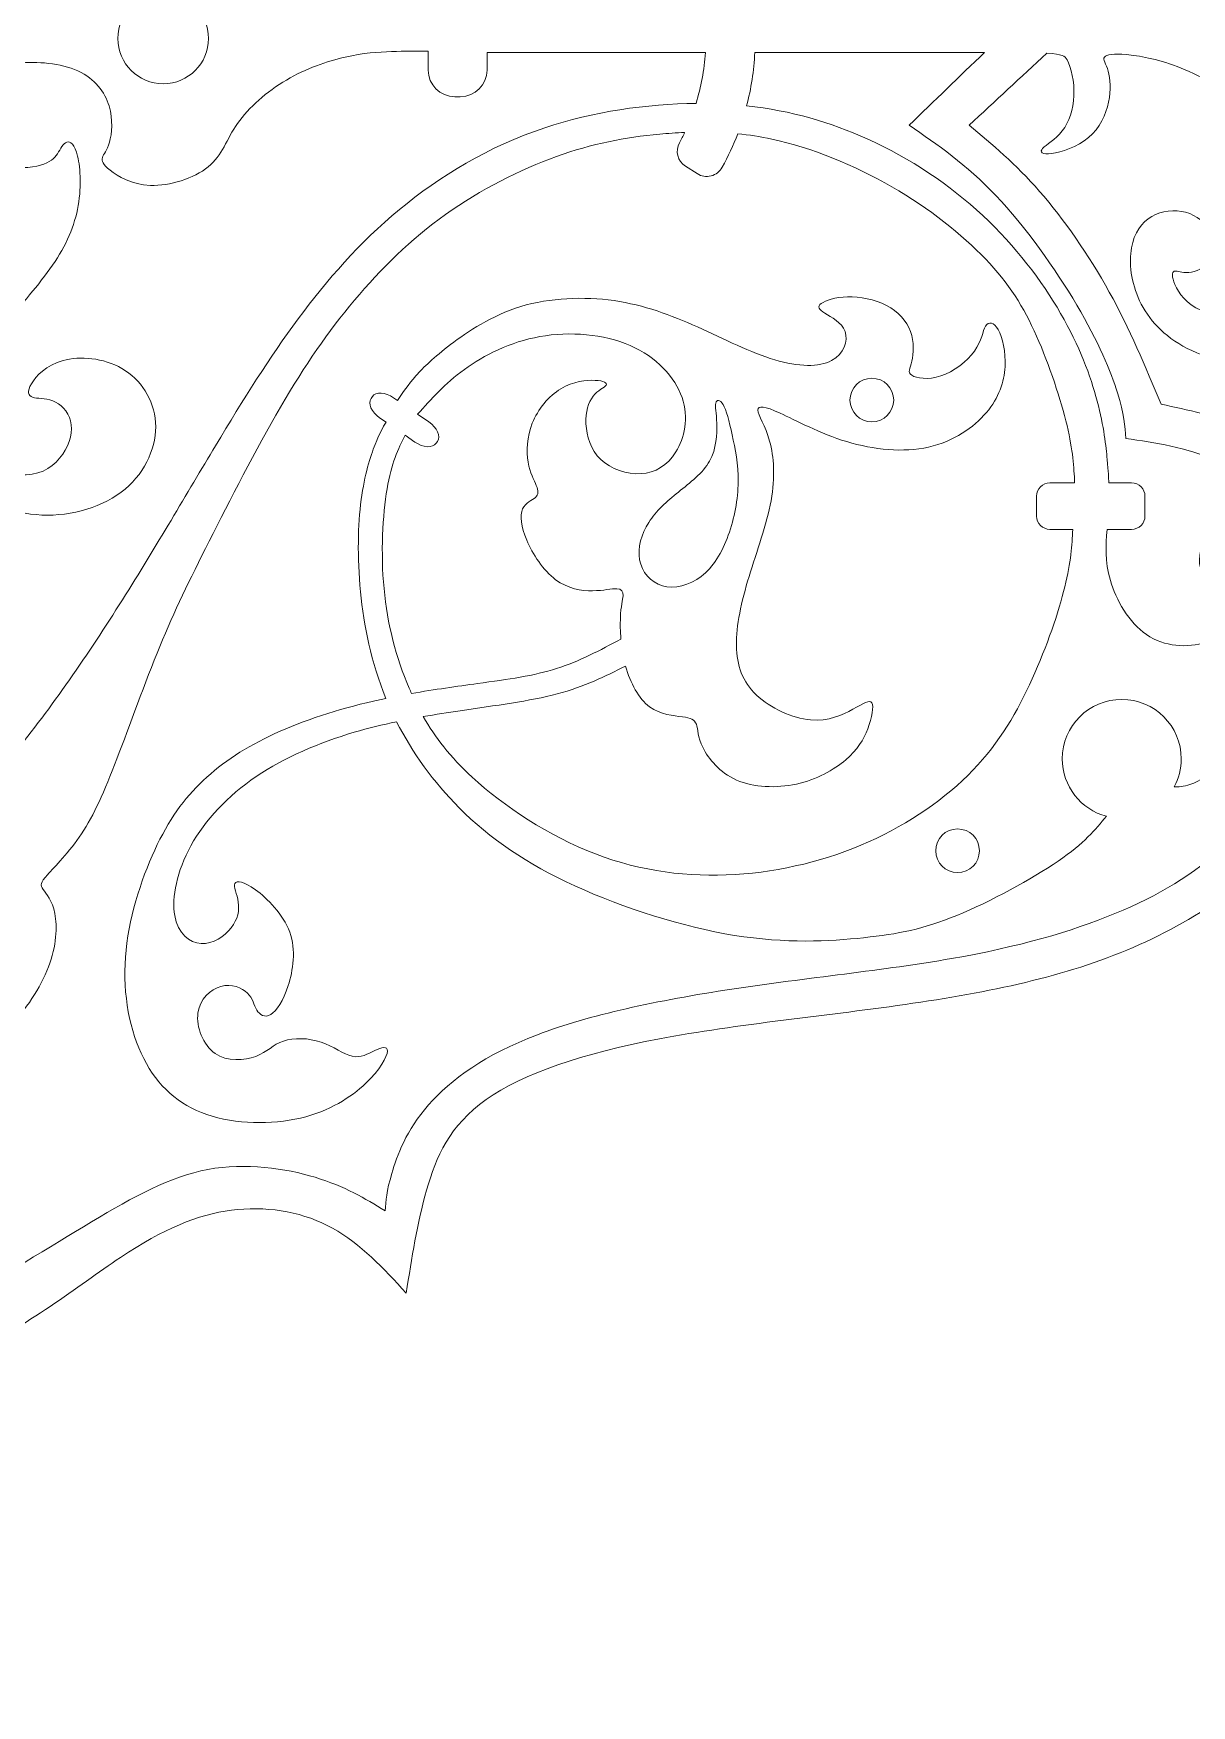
# Model space of a CAD drawing. Header units: millimetres. Extents: x -99 to 100, y 1 to 98.
# Drawn here: x 52.77 to 83.17, y 10.91 to 54.82 of the extents above; entities that cross this region are included whole.
import ezdxf

# ---------------------------------------------------------------- set-up
doc = ezdxf.new("R2010")
doc.units = ezdxf.units.MM
doc.header["$MEASUREMENT"] = 0
doc.layers.add('Layer 1', color=7, linetype='Continuous')

msp = doc.modelspace()

# ---------------------------------------------------------------- linework, layer by layer
at = {"layer": 'Layer 1', "lineweight": 20}
for centre in [(74.779, 45.19), (77.029, 33.354)]:
    msp.add_ellipse(centre, major_axis=(0, 0.574), ratio=1, dxfattribs=at)
for points, knots in [([(54.983, 54.689), (54.983, 55.346), (55.516, 55.879), (56.173, 55.879), (56.173, 55.879), (56.83, 55.879), (57.363, 55.346), (57.363, 54.689)], [0, 0, 0, 0, 0.333333, 0.333333, 0.333333, 0.333333, 1, 1, 1, 1]), ([(54.983, 54.689), (54.983, 54.032), (55.516, 53.499), (56.173, 53.499), (56.173, 53.499), (56.83, 53.499), (57.363, 54.032), (57.363, 54.689)], [0, 0, 0, 0, 0.333333, 0.333333, 0.333333, 0.333333, 1, 1, 1, 1]), ([(77.735, 54.32), (77.076, 53.683), (76.416, 53.046), (75.756, 52.409), (75.756, 52.409), (76.509, 51.894), (77.261, 51.378), (78.034, 50.564), (78.034, 50.564), (78.807, 49.75), (79.601, 48.637), (80.162, 47.683), (80.162, 47.683), (80.724, 46.73), (81.054, 45.936), (81.229, 45.38), (81.229, 45.38), (81.404, 44.823), (81.425, 44.504), (81.445, 44.184), (81.445, 44.184), (82.229, 44.071), (83.012, 43.958), (83.862, 43.592), (83.862, 43.592), (84.712, 43.226), (85.63, 42.608), (86.202, 41.881), (86.202, 41.881), (86.774, 41.154), (87.001, 40.32), (87.021, 39.377), (87.021, 39.377), (87.042, 38.434), (86.856, 37.382), (86.336, 36.346), (86.336, 36.346), (85.815, 35.311), (84.96, 34.29), (84.084, 33.507), (84.084, 33.507), (83.208, 32.724), (82.311, 32.178), (81.162, 31.704), (81.162, 31.704), (80.013, 31.229), (78.611, 30.827), (76.869, 30.523), (76.869, 30.523), (75.128, 30.219), (73.046, 30.013), (71.103, 29.72), (71.103, 29.72), (69.16, 29.426), (67.357, 29.044), (65.996, 28.524), (65.996, 28.524), (64.636, 28.004), (63.719, 27.344), (63.136, 26.679), (63.136, 26.679), (62.554, 26.015), (62.307, 25.344), (62.173, 24.881), (62.173, 24.881), (62.039, 24.417), (62.018, 24.159), (61.997, 23.902), (61.997, 23.902), (61.472, 24.221), (60.946, 24.541), (60.163, 24.778), (60.163, 24.778), (59.38, 25.015), (58.339, 25.169), (57.344, 24.984), (57.344, 24.984), (56.35, 24.798), (55.401, 24.273), (54.293, 23.608), (54.293, 23.608), (53.186, 22.943), (51.918, 22.139), (50.748, 21.578), (50.748, 21.578), (49.578, 21.016), (48.507, 20.696), (47.476, 20.583), (47.476, 20.583), (46.445, 20.47), (45.456, 20.562), (44.58, 20.774), (44.58, 20.774), (43.704, 20.985), (42.941, 21.315), (42.178, 21.645), (42.178, 21.645), (42.261, 20.614), (42.343, 19.583), (42.276, 18.527), (42.276, 18.527), (42.209, 17.471), (41.993, 16.388), (41.478, 15.487), (41.478, 15.487), (40.962, 14.585), (40.148, 13.863), (39.076, 13.317), (39.076, 13.317), (38.004, 12.771), (36.675, 12.4), (34.825, 12.276), (34.825, 12.276), (32.975, 12.152), (30.604, 12.276), (28.121, 12.56), (28.121, 12.56), (25.637, 12.843), (23.04, 13.286), (20.613, 13.734), (20.613, 13.734), (18.185, 14.183), (15.928, 14.636), (13.805, 14.909), (13.805, 14.909), (11.682, 15.182), (9.693, 15.275), (7.853, 15.167), (7.853, 15.167), (6.014, 15.059), (4.323, 14.75), (3.074, 14.379), (3.074, 14.379), (1.826, 14.008), (1.018, 13.575), (0.21, 13.142)], [0, 0, 0, 0, 0.028571, 0.028571, 0.028571, 0.028571, 0.057143, 0.057143, 0.057143, 0.057143, 0.085714, 0.085714, 0.085714, 0.085714, 0.114286, 0.114286, 0.114286, 0.114286, 0.142857, 0.142857, 0.142857, 0.142857, 0.171429, 0.171429, 0.171429, 0.171429, 0.2, 0.2, 0.2, 0.2, 0.228571, 0.228571, 0.228571, 0.228571, 0.257143, 0.257143, 0.257143, 0.257143, 0.285714, 0.285714, 0.285714, 0.285714, 0.314286, 0.314286, 0.314286, 0.314286, 0.342857, 0.342857, 0.342857, 0.342857, 0.371429, 0.371429, 0.371429, 0.371429, 0.4, 0.4, 0.4, 0.4, 0.428571, 0.428571, 0.428571, 0.428571, 0.457143, 0.457143, 0.457143, 0.457143, 0.485714, 0.485714, 0.485714, 0.485714, 0.514286, 0.514286, 0.514286, 0.514286, 0.542857, 0.542857, 0.542857, 0.542857, 0.571429, 0.571429, 0.571429, 0.571429, 0.6, 0.6, 0.6, 0.6, 0.628571, 0.628571, 0.628571, 0.628571, 0.657143, 0.657143, 0.657143, 0.657143, 0.685714, 0.685714, 0.685714, 0.685714, 0.714286, 0.714286, 0.714286, 0.714286, 0.742857, 0.742857, 0.742857, 0.742857, 0.771429, 0.771429, 0.771429, 0.771429, 0.8, 0.8, 0.8, 0.8, 0.828571, 0.828571, 0.828571, 0.828571, 0.857143, 0.857143, 0.857143, 0.857143, 0.885714, 0.885714, 0.885714, 0.885714, 0.914286, 0.914286, 0.914286, 0.914286, 0.942857, 0.942857, 0.942857, 0.942857, 1, 1, 1, 1]), ([(0.21, 11.534), (0.698, 12.029), (1.187, 12.523), (2.327, 12.977), (2.327, 12.977), (3.468, 13.43), (5.261, 13.843), (7.477, 13.997), (7.477, 13.997), (9.693, 14.152), (12.331, 14.049), (15.361, 13.58), (15.361, 13.58), (18.391, 13.111), (21.813, 12.276), (25.317, 11.725), (25.317, 11.725), (28.821, 11.173), (32.408, 10.905), (35.227, 11.122), (35.227, 11.122), (38.046, 11.338), (40.097, 12.039), (41.395, 13.224), (41.395, 13.224), (42.694, 14.409), (43.24, 16.079), (43.446, 17.27), (43.446, 17.27), (43.652, 18.46), (43.518, 19.171), (43.384, 19.882), (43.384, 19.882), (44.497, 19.614), (45.61, 19.346), (46.966, 19.351), (46.966, 19.351), (48.321, 19.357), (49.919, 19.635), (51.377, 20.32), (51.377, 20.32), (52.835, 21.006), (54.154, 22.098), (55.257, 22.809), (55.257, 22.809), (56.36, 23.52), (57.246, 23.85), (58.127, 23.932), (58.127, 23.932), (59.009, 24.015), (59.885, 23.85), (60.621, 23.443), (60.621, 23.443), (61.358, 23.036), (61.956, 22.387), (62.554, 21.737), (62.554, 21.737), (62.698, 22.655), (62.843, 23.572), (63.09, 24.443), (63.09, 24.443), (63.337, 25.314), (63.688, 26.138), (64.651, 26.818), (64.651, 26.818), (65.615, 27.499), (67.192, 28.034), (69.202, 28.416), (69.202, 28.416), (71.211, 28.797), (73.654, 29.024), (75.859, 29.349), (75.859, 29.349), (78.065, 29.673), (80.034, 30.096), (81.806, 30.889), (81.806, 30.889), (83.579, 31.683), (85.156, 32.847), (86.233, 34.239), (86.233, 34.239), (87.31, 35.63), (87.887, 37.248), (88.011, 38.727), (88.011, 38.727), (88.134, 40.206), (87.804, 41.546), (87.14, 42.51), (87.14, 42.51), (86.475, 43.473), (85.475, 44.061), (84.625, 44.427), (84.625, 44.427), (83.775, 44.792), (83.074, 44.937), (82.373, 45.081), (82.373, 45.081), (81.961, 46.07), (81.548, 47.06), (81.013, 48.029), (81.013, 48.029), (80.477, 48.997), (79.817, 49.946), (79.183, 50.672), (79.183, 50.672), (78.549, 51.399), (77.941, 51.904), (77.333, 52.409), (77.333, 52.409), (78.012, 53.039), (78.692, 53.669), (79.371, 54.299)], [0, 0, 0, 0, 0.034483, 0.034483, 0.034483, 0.034483, 0.068966, 0.068966, 0.068966, 0.068966, 0.103448, 0.103448, 0.103448, 0.103448, 0.137931, 0.137931, 0.137931, 0.137931, 0.172414, 0.172414, 0.172414, 0.172414, 0.206897, 0.206897, 0.206897, 0.206897, 0.241379, 0.241379, 0.241379, 0.241379, 0.275862, 0.275862, 0.275862, 0.275862, 0.310345, 0.310345, 0.310345, 0.310345, 0.344828, 0.344828, 0.344828, 0.344828, 0.37931, 0.37931, 0.37931, 0.37931, 0.413793, 0.413793, 0.413793, 0.413793, 0.448276, 0.448276, 0.448276, 0.448276, 0.482759, 0.482759, 0.482759, 0.482759, 0.517241, 0.517241, 0.517241, 0.517241, 0.551724, 0.551724, 0.551724, 0.551724, 0.586207, 0.586207, 0.586207, 0.586207, 0.62069, 0.62069, 0.62069, 0.62069, 0.655172, 0.655172, 0.655172, 0.655172, 0.689655, 0.689655, 0.689655, 0.689655, 0.724138, 0.724138, 0.724138, 0.724138, 0.758621, 0.758621, 0.758621, 0.758621, 0.793103, 0.793103, 0.793103, 0.793103, 0.827586, 0.827586, 0.827586, 0.827586, 0.862069, 0.862069, 0.862069, 0.862069, 0.896552, 0.896552, 0.896552, 0.896552, 0.931034, 0.931034, 0.931034, 0.931034, 1, 1, 1, 1]), ([(63.129, 54.351), (62.822, 54.354), (62.516, 54.356), (62.167, 54.345), (62.167, 54.345), (61.818, 54.333), (61.426, 54.307), (60.952, 54.199), (60.952, 54.199), (60.478, 54.091), (59.921, 53.9), (59.406, 53.596), (59.406, 53.596), (58.891, 53.292), (58.417, 52.875), (58.126, 52.458), (58.126, 52.458), (57.835, 52.04), (57.726, 51.623), (57.353, 51.316), (57.353, 51.316), (56.979, 51.01), (56.34, 50.814), (55.84, 50.829), (55.84, 50.829), (55.34, 50.845), (54.98, 51.071), (54.781, 51.228), (54.781, 51.228), (54.583, 51.386), (54.547, 51.473), (54.575, 51.561), (54.575, 51.561), (54.603, 51.648), (54.696, 51.736), (54.761, 51.963), (54.761, 51.963), (54.825, 52.189), (54.861, 52.555), (54.75, 52.916), (54.75, 52.916), (54.639, 53.277), (54.382, 53.632), (53.934, 53.836), (53.934, 53.836), (53.485, 54.04), (52.846, 54.091), (52.372, 54.04), (52.372, 54.04), (51.898, 53.988), (51.589, 53.833), (51.396, 53.516), (51.396, 53.516), (51.202, 53.2), (51.125, 52.72), (51.228, 52.308), (51.228, 52.308), (51.331, 51.896), (51.615, 51.55), (51.957, 51.398), (51.957, 51.398), (52.3, 51.246), (52.702, 51.288), (52.954, 51.36), (52.954, 51.36), (53.207, 51.432), (53.31, 51.535), (53.395, 51.661), (53.395, 51.661), (53.48, 51.788), (53.547, 51.937), (53.64, 51.968), (53.64, 51.968), (53.733, 51.999), (53.851, 51.911), (53.926, 51.594), (53.926, 51.594), (54, 51.277), (54.031, 50.731), (53.923, 50.2), (53.923, 50.2), (53.815, 49.67), (53.568, 49.154), (53.199, 48.636), (53.199, 48.636), (52.831, 48.119), (52.341, 47.598), (51.926, 47.029), (51.926, 47.029), (51.512, 46.459), (51.171, 45.841), (51.04, 45.271), (51.04, 45.271), (50.909, 44.702), (50.986, 44.181), (51.295, 43.81), (51.295, 43.81), (51.604, 43.439), (52.145, 43.218), (52.578, 43.228), (52.578, 43.228), (53.011, 43.238), (53.336, 43.481), (53.534, 43.767), (53.534, 43.767), (53.732, 44.053), (53.805, 44.382), (53.74, 44.643), (53.74, 44.643), (53.676, 44.903), (53.475, 45.094), (53.271, 45.173), (53.271, 45.173), (53.068, 45.253), (52.862, 45.222), (52.743, 45.264), (52.743, 45.264), (52.625, 45.305), (52.594, 45.418), (52.712, 45.619), (52.712, 45.619), (52.831, 45.82), (53.099, 46.109), (53.542, 46.23), (53.542, 46.23), (53.985, 46.351), (54.603, 46.305), (55.09, 46.019), (55.09, 46.019), (55.577, 45.733), (55.933, 45.207), (55.972, 44.604), (55.972, 44.604), (56.01, 44.001), (55.732, 43.321), (55.173, 42.855), (55.173, 42.855), (54.614, 42.388), (53.774, 42.136), (52.983, 42.172), (52.983, 42.172), (52.192, 42.208), (51.45, 42.532), (50.942, 43.025), (50.942, 43.025), (50.434, 43.517), (50.161, 44.176), (50.118, 45.003), (50.118, 45.003), (50.074, 45.83), (50.259, 46.825), (50.383, 47.802), (50.383, 47.802), (50.507, 48.778), (50.568, 49.737), (50.512, 50.54), (50.512, 50.54), (50.455, 51.344), (50.28, 51.994), (50.058, 52.494), (50.058, 52.494), (49.837, 52.993), (49.569, 53.344), (49.27, 53.599), (49.27, 53.599), (48.971, 53.854), (48.641, 54.014), (48.311, 54.125), (48.311, 54.125), (47.982, 54.235), (47.652, 54.297), (47.379, 54.34), (47.379, 54.34), (47.105, 54.383), (46.889, 54.407), (46.617, 54.417), (46.617, 54.417), (46.345, 54.427), (46.018, 54.424), (45.691, 54.42)], [0, 0, 0, 0, 0.021739, 0.021739, 0.021739, 0.021739, 0.043478, 0.043478, 0.043478, 0.043478, 0.065217, 0.065217, 0.065217, 0.065217, 0.086957, 0.086957, 0.086957, 0.086957, 0.108696, 0.108696, 0.108696, 0.108696, 0.130435, 0.130435, 0.130435, 0.130435, 0.152174, 0.152174, 0.152174, 0.152174, 0.173913, 0.173913, 0.173913, 0.173913, 0.195652, 0.195652, 0.195652, 0.195652, 0.217391, 0.217391, 0.217391, 0.217391, 0.23913, 0.23913, 0.23913, 0.23913, 0.26087, 0.26087, 0.26087, 0.26087, 0.282609, 0.282609, 0.282609, 0.282609, 0.304348, 0.304348, 0.304348, 0.304348, 0.326087, 0.326087, 0.326087, 0.326087, 0.347826, 0.347826, 0.347826, 0.347826, 0.369565, 0.369565, 0.369565, 0.369565, 0.391304, 0.391304, 0.391304, 0.391304, 0.413043, 0.413043, 0.413043, 0.413043, 0.434783, 0.434783, 0.434783, 0.434783, 0.456522, 0.456522, 0.456522, 0.456522, 0.478261, 0.478261, 0.478261, 0.478261, 0.5, 0.5, 0.5, 0.5, 0.521739, 0.521739, 0.521739, 0.521739, 0.543478, 0.543478, 0.543478, 0.543478, 0.565217, 0.565217, 0.565217, 0.565217, 0.586957, 0.586957, 0.586957, 0.586957, 0.608696, 0.608696, 0.608696, 0.608696, 0.630435, 0.630435, 0.630435, 0.630435, 0.652174, 0.652174, 0.652174, 0.652174, 0.673913, 0.673913, 0.673913, 0.673913, 0.695652, 0.695652, 0.695652, 0.695652, 0.717391, 0.717391, 0.717391, 0.717391, 0.73913, 0.73913, 0.73913, 0.73913, 0.76087, 0.76087, 0.76087, 0.76087, 0.782609, 0.782609, 0.782609, 0.782609, 0.804348, 0.804348, 0.804348, 0.804348, 0.826087, 0.826087, 0.826087, 0.826087, 0.847826, 0.847826, 0.847826, 0.847826, 0.869565, 0.869565, 0.869565, 0.869565, 0.891304, 0.891304, 0.891304, 0.891304, 0.913043, 0.913043, 0.913043, 0.913043, 0.934783, 0.934783, 0.934783, 0.934783, 0.956522, 0.956522, 0.956522, 0.956522, 1, 1, 1, 1]), ([(64.675, 54.32), (64.675, 54.32), (64.675, 53.859), (64.675, 53.859), (64.675, 53.859), (64.675, 53.472), (64.36, 53.157), (63.974, 53.157), (63.974, 53.157), (63.974, 53.157), (63.83, 53.157), (63.83, 53.157), (63.83, 53.157), (63.444, 53.157), (63.129, 53.472), (63.129, 53.859), (63.129, 53.859), (63.129, 53.859), (63.129, 54.351), (63.129, 54.351)], [0, 0, 0, 0, 0.166667, 0.166667, 0.166667, 0.166667, 0.333333, 0.333333, 0.333333, 0.333333, 0.5, 0.5, 0.5, 0.5, 0.666667, 0.666667, 0.666667, 0.666667, 1, 1, 1, 1]), ([(71.707, 54.32), (73.929, 54.32), (75.844, 54.32), (77.135, 54.32), (77.135, 54.32), (77.352, 54.32), (77.552, 54.32), (77.735, 54.32)], [0, 0, 0, 0, 0.333333, 0.333333, 0.333333, 0.333333, 1, 1, 1, 1]), ([(79.371, 54.299), (79.789, 54.277), (79.85, 54.229), (79.906, 54.127), (79.906, 54.127), (80.011, 53.933), (80.099, 53.547), (80.086, 53.186), (80.086, 53.186), (80.073, 52.825), (79.96, 52.49), (79.779, 52.259), (79.779, 52.259), (79.599, 52.027), (79.352, 51.898), (79.264, 51.8), (79.264, 51.8), (79.176, 51.702), (79.249, 51.635), (79.499, 51.668), (79.499, 51.668), (79.749, 51.702), (80.176, 51.836), (80.47, 52.083), (80.47, 52.083), (80.764, 52.331), (80.924, 52.691), (80.993, 53.016), (80.993, 53.016), (81.063, 53.341), (81.042, 53.629), (80.985, 53.828), (80.985, 53.828), (80.929, 54.026), (80.836, 54.134), (80.887, 54.201), (80.887, 54.201), (80.939, 54.268), (81.135, 54.294), (81.462, 54.266), (81.462, 54.266), (81.789, 54.237), (82.248, 54.155), (82.797, 53.949), (82.797, 53.949), (83.345, 53.743), (83.985, 53.413), (84.554, 52.861), (84.554, 52.861), (85.123, 52.31), (85.623, 51.537), (85.837, 50.782), (85.837, 50.782), (86.051, 50.027), (85.979, 49.29), (85.783, 48.734), (85.783, 48.734), (85.587, 48.177), (85.268, 47.801), (84.822, 47.608), (84.822, 47.608), (84.376, 47.414), (83.804, 47.404), (83.418, 47.554), (83.418, 47.554), (83.031, 47.703), (82.83, 48.012), (82.737, 48.224), (82.737, 48.224), (82.645, 48.435), (82.66, 48.548), (82.714, 48.574), (82.714, 48.574), (82.768, 48.6), (82.861, 48.538), (83.031, 48.538), (83.031, 48.538), (83.201, 48.538), (83.449, 48.6), (83.59, 48.796), (83.59, 48.796), (83.732, 48.991), (83.768, 49.321), (83.662, 49.584), (83.662, 49.584), (83.557, 49.847), (83.309, 50.043), (83.018, 50.122), (83.018, 50.122), (82.727, 50.202), (82.392, 50.166), (82.127, 50.012), (82.127, 50.012), (81.861, 49.857), (81.665, 49.584), (81.596, 49.19), (81.596, 49.19), (81.526, 48.796), (81.583, 48.28), (81.81, 47.798), (81.81, 47.798), (82.036, 47.317), (82.433, 46.868), (83.062, 46.549), (83.062, 46.549), (83.691, 46.229), (84.551, 46.038), (85.438, 45.997), (85.438, 45.997), (86.324, 45.956), (87.236, 46.064), (87.945, 46.301), (87.945, 46.301), (88.653, 46.538), (89.158, 46.904), (89.429, 47.149), (89.429, 47.149), (89.699, 47.394), (89.735, 47.518), (89.771, 47.641)], [0, 0, 0, 0, 0.032258, 0.032258, 0.032258, 0.032258, 0.064516, 0.064516, 0.064516, 0.064516, 0.096774, 0.096774, 0.096774, 0.096774, 0.129032, 0.129032, 0.129032, 0.129032, 0.16129, 0.16129, 0.16129, 0.16129, 0.193548, 0.193548, 0.193548, 0.193548, 0.225806, 0.225806, 0.225806, 0.225806, 0.258065, 0.258065, 0.258065, 0.258065, 0.290323, 0.290323, 0.290323, 0.290323, 0.322581, 0.322581, 0.322581, 0.322581, 0.354839, 0.354839, 0.354839, 0.354839, 0.387097, 0.387097, 0.387097, 0.387097, 0.419355, 0.419355, 0.419355, 0.419355, 0.451613, 0.451613, 0.451613, 0.451613, 0.483871, 0.483871, 0.483871, 0.483871, 0.516129, 0.516129, 0.516129, 0.516129, 0.548387, 0.548387, 0.548387, 0.548387, 0.580645, 0.580645, 0.580645, 0.580645, 0.612903, 0.612903, 0.612903, 0.612903, 0.645161, 0.645161, 0.645161, 0.645161, 0.677419, 0.677419, 0.677419, 0.677419, 0.709677, 0.709677, 0.709677, 0.709677, 0.741935, 0.741935, 0.741935, 0.741935, 0.774194, 0.774194, 0.774194, 0.774194, 0.806452, 0.806452, 0.806452, 0.806452, 0.83871, 0.83871, 0.83871, 0.83871, 0.870968, 0.870968, 0.870968, 0.870968, 0.903226, 0.903226, 0.903226, 0.903226, 0.935484, 0.935484, 0.935484, 0.935484, 1, 1, 1, 1]), ([(26.712, 32.876), (27.468, 32.124), (28.224, 31.373), (29.168, 30.708), (29.168, 30.708), (30.113, 30.044), (31.247, 29.466), (32.44, 29.067), (32.44, 29.067), (33.633, 28.668), (34.885, 28.446), (36.416, 28.433), (36.416, 28.433), (37.946, 28.42), (39.755, 28.616), (41.308, 28.931), (41.308, 28.931), (42.862, 29.245), (44.161, 29.678), (45.441, 30.332), (45.441, 30.332), (46.722, 30.987), (47.984, 31.863), (49.118, 32.79), (49.118, 32.79), (50.252, 33.718), (51.257, 34.697), (52.246, 35.9), (52.246, 35.9), (53.235, 37.103), (54.209, 38.531), (55.101, 39.943), (55.101, 39.943), (55.992, 41.355), (56.801, 42.751), (57.543, 43.988), (57.543, 43.988), (58.285, 45.225), (58.961, 46.302), (59.718, 47.325), (59.718, 47.325), (60.476, 48.348), (61.316, 49.316), (62.375, 50.192), (62.375, 50.192), (63.434, 51.068), (64.712, 51.852), (66.193, 52.344), (66.193, 52.344), (67.457, 52.763), (68.868, 52.972), (70.162, 52.982)], [0, 0, 0, 0, 0.071429, 0.071429, 0.071429, 0.071429, 0.142857, 0.142857, 0.142857, 0.142857, 0.214286, 0.214286, 0.214286, 0.214286, 0.285714, 0.285714, 0.285714, 0.285714, 0.357143, 0.357143, 0.357143, 0.357143, 0.428571, 0.428571, 0.428571, 0.428571, 0.5, 0.5, 0.5, 0.5, 0.571429, 0.571429, 0.571429, 0.571429, 0.642857, 0.642857, 0.642857, 0.642857, 0.714286, 0.714286, 0.714286, 0.714286, 0.785714, 0.785714, 0.785714, 0.785714, 0.857143, 0.857143, 0.857143, 0.857143, 1, 1, 1, 1]), ([(71.492, 52.919), (72.667, 52.793), (73.697, 52.487), (74.655, 52.053), (74.655, 52.053), (75.791, 51.537), (76.827, 50.842), (77.69, 50.038), (77.69, 50.038), (78.553, 49.234), (79.243, 48.322), (79.736, 47.469), (79.736, 47.469), (80.228, 46.616), (80.522, 45.823), (80.697, 45.16), (80.697, 45.16), (80.872, 44.498), (80.929, 43.967), (80.959, 43.632), (80.959, 43.632), (80.99, 43.296), (80.996, 43.156), (81.001, 43.016)], [0, 0, 0, 0, 0.142857, 0.142857, 0.142857, 0.142857, 0.285714, 0.285714, 0.285714, 0.285714, 0.428571, 0.428571, 0.428571, 0.428571, 0.571429, 0.571429, 0.571429, 0.571429, 0.714286, 0.714286, 0.714286, 0.714286, 1, 1, 1, 1]), ([(69.864, 52.219), (69.642, 52.21), (69.423, 52.194), (69.208, 52.174), (69.208, 52.174), (68.293, 52.089), (67.443, 51.929), (66.495, 51.586), (66.495, 51.586), (65.546, 51.244), (64.5, 50.718), (63.586, 50.066), (63.586, 50.066), (62.671, 49.414), (61.888, 48.636), (61.195, 47.812), (61.195, 47.812), (60.501, 46.987), (59.898, 46.116), (59.252, 45.006), (59.252, 45.006), (58.605, 43.895), (57.915, 42.545), (57.381, 41.489), (57.381, 41.489), (56.848, 40.432), (56.472, 39.67), (56.083, 38.722), (56.083, 38.722), (55.694, 37.773), (55.292, 36.64), (54.957, 35.769), (54.957, 35.769), (54.622, 34.898), (54.354, 34.29), (54.029, 33.8), (54.029, 33.8), (53.704, 33.311), (53.323, 32.94), (53.132, 32.726), (53.132, 32.726), (52.942, 32.512), (52.942, 32.455), (53.022, 32.339), (53.022, 32.339), (53.101, 32.223), (53.261, 32.048), (53.328, 31.705), (53.328, 31.705), (53.395, 31.363), (53.369, 30.853), (53.161, 30.304), (53.161, 30.304), (52.952, 29.755), (52.56, 29.168), (52.117, 28.712), (52.117, 28.712), (51.674, 28.255), (51.179, 27.931), (50.752, 27.712), (50.752, 27.712), (50.324, 27.493), (49.963, 27.379), (49.757, 27.338), (49.757, 27.338), (49.551, 27.297), (49.499, 27.328), (49.476, 27.446), (49.476, 27.446), (49.453, 27.565), (49.458, 27.771), (49.371, 27.987), (49.371, 27.987), (49.283, 28.204), (49.103, 28.431), (48.809, 28.539), (48.809, 28.539), (48.515, 28.647), (48.108, 28.637), (47.786, 28.518), (47.786, 28.518), (47.464, 28.4), (47.227, 28.173), (47.046, 27.797), (47.046, 27.797), (46.866, 27.421), (46.742, 26.895), (46.858, 26.462), (46.858, 26.462), (46.974, 26.029), (47.33, 25.689), (47.68, 25.576), (47.68, 25.576), (48.031, 25.462), (48.376, 25.576), (48.652, 25.738), (48.652, 25.738), (48.927, 25.9), (49.134, 26.112), (49.283, 26.181), (49.283, 26.181), (49.432, 26.251), (49.525, 26.179), (49.53, 25.939), (49.53, 25.939), (49.536, 25.699), (49.453, 25.292), (49.18, 24.849), (49.18, 24.849), (48.907, 24.406), (48.443, 23.927), (47.765, 23.564), (47.765, 23.564), (47.088, 23.2), (46.196, 22.953), (45.405, 22.85), (45.405, 22.85), (44.614, 22.747), (43.924, 22.788), (43.362, 22.904), (43.362, 22.904), (42.801, 23.02), (42.368, 23.212), (41.936, 23.403)], [0, 0, 0, 0, 0.03125, 0.03125, 0.03125, 0.03125, 0.0625, 0.0625, 0.0625, 0.0625, 0.09375, 0.09375, 0.09375, 0.09375, 0.125, 0.125, 0.125, 0.125, 0.15625, 0.15625, 0.15625, 0.15625, 0.1875, 0.1875, 0.1875, 0.1875, 0.21875, 0.21875, 0.21875, 0.21875, 0.25, 0.25, 0.25, 0.25, 0.28125, 0.28125, 0.28125, 0.28125, 0.3125, 0.3125, 0.3125, 0.3125, 0.34375, 0.34375, 0.34375, 0.34375, 0.375, 0.375, 0.375, 0.375, 0.40625, 0.40625, 0.40625, 0.40625, 0.4375, 0.4375, 0.4375, 0.4375, 0.46875, 0.46875, 0.46875, 0.46875, 0.5, 0.5, 0.5, 0.5, 0.53125, 0.53125, 0.53125, 0.53125, 0.5625, 0.5625, 0.5625, 0.5625, 0.59375, 0.59375, 0.59375, 0.59375, 0.625, 0.625, 0.625, 0.625, 0.65625, 0.65625, 0.65625, 0.65625, 0.6875, 0.6875, 0.6875, 0.6875, 0.71875, 0.71875, 0.71875, 0.71875, 0.75, 0.75, 0.75, 0.75, 0.78125, 0.78125, 0.78125, 0.78125, 0.8125, 0.8125, 0.8125, 0.8125, 0.84375, 0.84375, 0.84375, 0.84375, 0.875, 0.875, 0.875, 0.875, 0.90625, 0.90625, 0.90625, 0.90625, 0.9375, 0.9375, 0.9375, 0.9375, 1, 1, 1, 1]), ([(69.864, 52.219), (69.821, 52.128), (69.775, 52.039), (69.727, 51.95), (69.727, 51.95), (69.61, 51.735), (69.678, 51.467), (69.884, 51.334), (69.884, 51.334), (69.884, 51.334), (70.189, 51.138), (70.189, 51.138), (70.189, 51.138), (70.302, 51.065), (70.427, 51.045), (70.557, 51.078), (70.557, 51.078), (70.688, 51.111), (70.787, 51.188), (70.852, 51.306), (70.852, 51.306), (71.007, 51.588), (71.143, 51.881), (71.258, 52.185)], [0, 0, 0, 0, 0.142857, 0.142857, 0.142857, 0.142857, 0.285714, 0.285714, 0.285714, 0.285714, 0.428571, 0.428571, 0.428571, 0.428571, 0.571429, 0.571429, 0.571429, 0.571429, 0.714286, 0.714286, 0.714286, 0.714286, 1, 1, 1, 1]), ([(80.104, 43.016), (80.083, 43.434), (80.063, 43.853), (79.903, 44.521), (79.903, 44.521), (79.743, 45.189), (79.444, 46.106), (79.104, 46.871), (79.104, 46.871), (78.764, 47.636), (78.383, 48.25), (77.765, 48.896), (77.765, 48.896), (77.146, 49.543), (76.291, 50.223), (75.304, 50.793), (75.304, 50.793), (74.317, 51.362), (73.199, 51.821), (72.15, 52.045), (72.15, 52.045), (71.847, 52.11), (71.55, 52.155), (71.258, 52.184)], [0, 0, 0, 0, 0.142857, 0.142857, 0.142857, 0.142857, 0.285714, 0.285714, 0.285714, 0.285714, 0.428571, 0.428571, 0.428571, 0.428571, 0.571429, 0.571429, 0.571429, 0.571429, 0.714286, 0.714286, 0.714286, 0.714286, 1, 1, 1, 1]), ([(68.313, 38.206), (68.437, 37.758), (68.659, 37.351), (68.944, 37.137), (68.944, 37.137), (69.23, 36.923), (69.581, 36.902), (69.805, 36.872), (69.805, 36.872), (70.029, 36.841), (70.127, 36.799), (70.171, 36.676), (70.171, 36.676), (70.215, 36.552), (70.204, 36.346), (70.346, 36.06), (70.346, 36.06), (70.488, 35.774), (70.782, 35.408), (71.227, 35.212), (71.227, 35.212), (71.673, 35.017), (72.271, 34.991), (72.799, 35.107), (72.799, 35.107), (73.327, 35.223), (73.786, 35.48), (74.095, 35.743), (74.095, 35.743), (74.404, 36.006), (74.564, 36.274), (74.672, 36.56), (74.672, 36.56), (74.78, 36.846), (74.837, 37.15), (74.78, 37.243), (74.78, 37.243), (74.724, 37.335), (74.554, 37.217), (74.283, 37.07), (74.283, 37.07), (74.013, 36.923), (73.642, 36.748), (73.168, 36.792), (73.168, 36.792), (72.693, 36.836), (72.116, 37.098), (71.75, 37.444), (71.75, 37.444), (71.384, 37.789), (71.23, 38.217), (71.222, 38.742), (71.222, 38.742), (71.214, 39.268), (71.354, 39.891), (71.555, 40.556), (71.555, 40.556), (71.756, 41.221), (72.018, 41.927), (72.132, 42.548), (72.132, 42.548), (72.245, 43.169), (72.209, 43.705), (72.096, 44.112), (72.096, 44.112), (71.982, 44.519), (71.791, 44.797), (71.786, 44.926), (71.786, 44.926), (71.781, 45.055), (71.962, 45.034), (72.369, 44.849), (72.369, 44.849), (72.776, 44.663), (73.41, 44.313), (74.118, 44.099), (74.118, 44.099), (74.827, 43.885), (75.61, 43.808), (76.267, 43.955), (76.267, 43.955), (76.924, 44.102), (77.455, 44.473), (77.787, 44.864), (77.787, 44.864), (78.12, 45.256), (78.254, 45.668), (78.277, 46.065), (78.277, 46.065), (78.3, 46.462), (78.212, 46.843), (78.099, 47.041), (78.099, 47.041), (77.986, 47.24), (77.847, 47.255), (77.767, 47.132), (77.767, 47.132), (77.687, 47.008), (77.666, 46.745), (77.475, 46.477), (77.475, 46.477), (77.285, 46.209), (76.924, 45.936), (76.589, 45.825), (76.589, 45.825), (76.254, 45.714), (75.945, 45.766), (75.827, 45.841), (75.827, 45.841), (75.708, 45.915), (75.78, 46.013), (75.827, 46.214), (75.827, 46.214), (75.873, 46.415), (75.894, 46.719), (75.793, 46.995), (75.793, 46.995), (75.693, 47.271), (75.471, 47.518), (75.164, 47.678), (75.164, 47.678), (74.858, 47.838), (74.466, 47.91), (74.141, 47.902), (74.141, 47.902), (73.817, 47.894), (73.559, 47.807), (73.451, 47.727), (73.451, 47.727), (73.343, 47.647), (73.384, 47.575), (73.546, 47.472), (73.546, 47.472), (73.709, 47.369), (73.992, 47.235), (74.077, 46.992), (74.077, 46.992), (74.162, 46.75), (74.049, 46.4), (73.721, 46.227), (73.721, 46.227), (73.394, 46.055), (72.853, 46.06), (72.23, 46.245), (72.23, 46.245), (71.606, 46.431), (70.9, 46.797), (70.199, 47.111), (70.199, 47.111), (69.498, 47.425), (68.803, 47.688), (68.009, 47.802), (68.009, 47.802), (67.216, 47.915), (66.324, 47.879), (65.561, 47.647), (65.561, 47.647), (64.799, 47.415), (64.165, 46.987), (63.718, 46.648), (63.718, 46.648), (63.27, 46.308), (63.009, 46.057), (62.808, 45.827), (62.808, 45.827), (62.606, 45.598), (62.465, 45.39), (62.324, 45.182)], [0, 0, 0, 0, 0.023256, 0.023256, 0.023256, 0.023256, 0.046512, 0.046512, 0.046512, 0.046512, 0.069767, 0.069767, 0.069767, 0.069767, 0.093023, 0.093023, 0.093023, 0.093023, 0.116279, 0.116279, 0.116279, 0.116279, 0.139535, 0.139535, 0.139535, 0.139535, 0.162791, 0.162791, 0.162791, 0.162791, 0.186047, 0.186047, 0.186047, 0.186047, 0.209302, 0.209302, 0.209302, 0.209302, 0.232558, 0.232558, 0.232558, 0.232558, 0.255814, 0.255814, 0.255814, 0.255814, 0.27907, 0.27907, 0.27907, 0.27907, 0.302326, 0.302326, 0.302326, 0.302326, 0.325581, 0.325581, 0.325581, 0.325581, 0.348837, 0.348837, 0.348837, 0.348837, 0.372093, 0.372093, 0.372093, 0.372093, 0.395349, 0.395349, 0.395349, 0.395349, 0.418605, 0.418605, 0.418605, 0.418605, 0.44186, 0.44186, 0.44186, 0.44186, 0.465116, 0.465116, 0.465116, 0.465116, 0.488372, 0.488372, 0.488372, 0.488372, 0.511628, 0.511628, 0.511628, 0.511628, 0.534884, 0.534884, 0.534884, 0.534884, 0.55814, 0.55814, 0.55814, 0.55814, 0.581395, 0.581395, 0.581395, 0.581395, 0.604651, 0.604651, 0.604651, 0.604651, 0.627907, 0.627907, 0.627907, 0.627907, 0.651163, 0.651163, 0.651163, 0.651163, 0.674419, 0.674419, 0.674419, 0.674419, 0.697674, 0.697674, 0.697674, 0.697674, 0.72093, 0.72093, 0.72093, 0.72093, 0.744186, 0.744186, 0.744186, 0.744186, 0.767442, 0.767442, 0.767442, 0.767442, 0.790698, 0.790698, 0.790698, 0.790698, 0.813953, 0.813953, 0.813953, 0.813953, 0.837209, 0.837209, 0.837209, 0.837209, 0.860465, 0.860465, 0.860465, 0.860465, 0.883721, 0.883721, 0.883721, 0.883721, 0.906977, 0.906977, 0.906977, 0.906977, 0.930233, 0.930233, 0.930233, 0.930233, 0.953488, 0.953488, 0.953488, 0.953488, 1, 1, 1, 1]), ([(62.853, 44.818), (63.208, 45.218), (63.563, 45.618), (64.08, 45.993), (64.08, 45.993), (64.598, 46.369), (65.278, 46.719), (66.064, 46.858), (66.064, 46.858), (66.85, 46.998), (67.741, 46.925), (68.432, 46.624), (68.432, 46.624), (69.122, 46.323), (69.612, 45.792), (69.795, 45.258), (69.795, 45.258), (69.978, 44.725), (69.854, 44.189), (69.632, 43.828), (69.632, 43.828), (69.411, 43.468), (69.091, 43.282), (68.72, 43.259), (68.72, 43.259), (68.349, 43.236), (67.927, 43.375), (67.661, 43.63), (67.661, 43.63), (67.396, 43.885), (67.288, 44.256), (67.272, 44.568), (67.272, 44.568), (67.257, 44.88), (67.334, 45.132), (67.46, 45.292), (67.46, 45.292), (67.587, 45.452), (67.762, 45.519), (67.8, 45.581), (67.8, 45.581), (67.839, 45.642), (67.741, 45.699), (67.514, 45.709), (67.514, 45.709), (67.288, 45.72), (66.932, 45.683), (66.613, 45.49), (66.613, 45.49), (66.293, 45.297), (66.01, 44.947), (65.863, 44.583), (65.863, 44.583), (65.716, 44.22), (65.706, 43.844), (65.755, 43.56), (65.755, 43.56), (65.804, 43.277), (65.912, 43.086), (65.969, 42.945), (65.969, 42.945), (66.025, 42.803), (66.03, 42.71), (65.945, 42.635), (65.945, 42.635), (65.86, 42.561), (65.685, 42.504), (65.61, 42.331), (65.61, 42.331), (65.536, 42.159), (65.562, 41.87), (65.716, 41.51), (65.716, 41.51), (65.871, 41.149), (66.154, 40.716), (66.476, 40.474), (66.476, 40.474), (66.798, 40.232), (67.159, 40.18), (67.448, 40.183), (67.448, 40.183), (67.736, 40.185), (67.952, 40.242), (68.081, 40.237), (68.081, 40.237), (68.21, 40.232), (68.251, 40.164), (68.246, 40.054), (68.246, 40.054), (68.241, 39.943), (68.19, 39.788), (68.177, 39.466), (68.177, 39.466), (68.171, 39.313), (68.173, 39.121), (68.191, 38.914)], [0, 0, 0, 0, 0.04, 0.04, 0.04, 0.04, 0.08, 0.08, 0.08, 0.08, 0.12, 0.12, 0.12, 0.12, 0.16, 0.16, 0.16, 0.16, 0.2, 0.2, 0.2, 0.2, 0.24, 0.24, 0.24, 0.24, 0.28, 0.28, 0.28, 0.28, 0.32, 0.32, 0.32, 0.32, 0.36, 0.36, 0.36, 0.36, 0.4, 0.4, 0.4, 0.4, 0.44, 0.44, 0.44, 0.44, 0.48, 0.48, 0.48, 0.48, 0.52, 0.52, 0.52, 0.52, 0.56, 0.56, 0.56, 0.56, 0.6, 0.6, 0.6, 0.6, 0.64, 0.64, 0.64, 0.64, 0.68, 0.68, 0.68, 0.68, 0.72, 0.72, 0.72, 0.72, 0.76, 0.76, 0.76, 0.76, 0.8, 0.8, 0.8, 0.8, 0.84, 0.84, 0.84, 0.84, 0.88, 0.88, 0.88, 0.88, 0.92, 0.92, 0.92, 0.92, 1, 1, 1, 1]), ([(62.324, 45.182), (62.324, 45.182), (62.22, 45.254), (62.22, 45.254), (62.22, 45.254), (62.005, 45.402), (61.755, 45.416), (61.664, 45.284), (61.664, 45.284), (61.664, 45.284), (61.63, 45.234), (61.63, 45.234), (61.63, 45.234), (61.539, 45.102), (61.641, 44.874), (61.856, 44.725), (61.856, 44.725), (61.856, 44.725), (62.025, 44.609), (62.025, 44.609)], [0, 0, 0, 0, 0.166667, 0.166667, 0.166667, 0.166667, 0.333333, 0.333333, 0.333333, 0.333333, 0.5, 0.5, 0.5, 0.5, 0.666667, 0.666667, 0.666667, 0.666667, 1, 1, 1, 1]), ([(62.522, 44.266), (62.522, 44.266), (62.782, 44.087), (62.782, 44.087), (62.782, 44.087), (62.997, 43.939), (63.247, 43.925), (63.338, 44.057), (63.338, 44.057), (63.338, 44.057), (63.372, 44.106), (63.372, 44.106), (63.372, 44.106), (63.463, 44.239), (63.362, 44.467), (63.146, 44.616), (63.146, 44.616), (63.146, 44.616), (62.853, 44.818), (62.853, 44.818)], [0, 0, 0, 0, 0.166667, 0.166667, 0.166667, 0.166667, 0.333333, 0.333333, 0.333333, 0.333333, 0.5, 0.5, 0.5, 0.5, 0.666667, 0.666667, 0.666667, 0.666667, 1, 1, 1, 1]), ([(71.112, 44.278), (71.192, 43.92), (71.275, 43.502), (71.27, 43.044), (71.27, 43.044), (71.264, 42.585), (71.172, 42.085), (71.009, 41.639), (71.009, 41.639), (70.847, 41.194), (70.615, 40.802), (70.301, 40.56), (70.301, 40.56), (69.987, 40.318), (69.59, 40.225), (69.278, 40.315), (69.278, 40.315), (68.966, 40.405), (68.739, 40.678), (68.68, 40.995), (68.68, 40.995), (68.621, 41.312), (68.729, 41.673), (68.922, 41.977), (68.922, 41.977), (69.116, 42.281), (69.394, 42.529), (69.7, 42.776), (69.7, 42.776), (70.007, 43.023), (70.342, 43.271), (70.52, 43.59), (70.52, 43.59), (70.698, 43.909), (70.718, 44.301), (70.708, 44.579), (70.708, 44.579), (70.698, 44.858), (70.656, 45.023), (70.679, 45.113), (70.679, 45.113), (70.703, 45.203), (70.79, 45.218), (70.873, 45.077), (70.873, 45.077), (70.955, 44.935), (71.033, 44.636), (71.112, 44.278)], [0, 0, 0, 0, 0.076923, 0.076923, 0.076923, 0.076923, 0.153846, 0.153846, 0.153846, 0.153846, 0.230769, 0.230769, 0.230769, 0.230769, 0.307692, 0.307692, 0.307692, 0.307692, 0.384615, 0.384615, 0.384615, 0.384615, 0.461538, 0.461538, 0.461538, 0.461538, 0.538462, 0.538462, 0.538462, 0.538462, 0.615385, 0.615385, 0.615385, 0.615385, 0.692308, 0.692308, 0.692308, 0.692308, 0.769231, 0.769231, 0.769231, 0.769231, 0.846154, 0.846154, 0.846154, 0.846154, 1, 1, 1, 1]), ([(62.02, 37.357), (61.63, 38.304), (61.441, 39.267), (61.354, 40.154), (61.354, 40.154), (61.264, 41.076), (61.285, 41.916), (61.372, 42.576), (61.372, 42.576), (61.46, 43.236), (61.614, 43.715), (61.734, 44.023), (61.734, 44.023), (61.854, 44.332), (61.94, 44.47), (62.025, 44.609)], [0, 0, 0, 0, 0.2, 0.2, 0.2, 0.2, 0.4, 0.4, 0.4, 0.4, 0.6, 0.6, 0.6, 0.6, 1, 1, 1, 1]), ([(62.522, 44.266), (62.343, 43.902), (62.164, 43.538), (62.049, 42.856), (62.049, 42.856), (61.934, 42.174), (61.882, 41.174), (61.97, 40.239), (61.97, 40.239), (62.057, 39.304), (62.284, 38.433), (62.632, 37.621), (62.632, 37.621), (62.652, 37.575), (62.672, 37.53), (62.692, 37.485)], [0, 0, 0, 0, 0.2, 0.2, 0.2, 0.2, 0.4, 0.4, 0.4, 0.4, 0.6, 0.6, 0.6, 0.6, 1, 1, 1, 1]), ([(80.053, 41.795), (80.053, 41.795), (79.456, 41.795), (79.456, 41.795), (79.456, 41.795), (79.262, 41.795), (79.105, 41.952), (79.105, 42.145), (79.105, 42.145), (79.105, 42.145), (79.105, 42.665), (79.105, 42.665), (79.105, 42.665), (79.105, 42.858), (79.262, 43.016), (79.456, 43.016), (79.456, 43.016), (79.456, 43.016), (80.104, 43.016), (80.104, 43.016)], [0, 0, 0, 0, 0.166667, 0.166667, 0.166667, 0.166667, 0.333333, 0.333333, 0.333333, 0.333333, 0.5, 0.5, 0.5, 0.5, 0.666667, 0.666667, 0.666667, 0.666667, 1, 1, 1, 1]), ([(80.954, 41.795), (80.954, 41.795), (81.599, 41.795), (81.599, 41.795), (81.599, 41.795), (81.792, 41.795), (81.95, 41.952), (81.95, 42.145), (81.95, 42.145), (81.95, 42.145), (81.95, 42.665), (81.95, 42.665), (81.95, 42.665), (81.95, 42.858), (81.792, 43.016), (81.599, 43.016), (81.599, 43.016), (81.599, 43.016), (81.001, 43.016), (81.001, 43.016)], [0, 0, 0, 0, 0.166667, 0.166667, 0.166667, 0.166667, 0.333333, 0.333333, 0.333333, 0.333333, 0.5, 0.5, 0.5, 0.5, 0.666667, 0.666667, 0.666667, 0.666667, 1, 1, 1, 1]), ([(63, 36.878), (63.307, 36.339), (63.708, 35.818), (64.281, 35.289), (64.281, 35.289), (65.113, 34.522), (66.309, 33.738), (67.522, 33.272), (67.522, 33.272), (68.736, 32.806), (69.968, 32.656), (71.186, 32.731), (71.186, 32.731), (72.405, 32.806), (73.611, 33.105), (74.69, 33.586), (74.69, 33.586), (75.77, 34.068), (76.723, 34.733), (77.432, 35.47), (77.432, 35.47), (78.14, 36.207), (78.604, 37.016), (78.99, 37.871), (78.99, 37.871), (79.376, 38.726), (79.683, 39.627), (79.847, 40.289), (79.847, 40.289), (80.012, 40.95), (80.032, 41.372), (80.053, 41.795)], [0, 0, 0, 0, 0.111111, 0.111111, 0.111111, 0.111111, 0.222222, 0.222222, 0.222222, 0.222222, 0.333333, 0.333333, 0.333333, 0.333333, 0.444444, 0.444444, 0.444444, 0.444444, 0.555556, 0.555556, 0.555556, 0.555556, 0.666667, 0.666667, 0.666667, 0.666667, 0.777778, 0.777778, 0.777778, 0.777778, 1, 1, 1, 1]), ([(80.954, 41.795), (80.923, 41.378), (80.892, 40.962), (81.042, 40.455), (81.042, 40.455), (81.191, 39.948), (81.521, 39.35), (81.99, 39.031), (81.99, 39.031), (82.459, 38.711), (83.067, 38.67), (83.551, 38.835), (83.551, 38.835), (84.036, 39), (84.396, 39.371), (84.572, 39.68), (84.572, 39.68), (84.747, 39.989), (84.736, 40.237), (84.677, 40.355), (84.677, 40.355), (84.618, 40.474), (84.51, 40.463), (84.414, 40.414), (84.414, 40.414), (84.319, 40.365), (84.237, 40.278), (84.077, 40.265), (84.077, 40.265), (83.917, 40.252), (83.68, 40.314), (83.531, 40.512), (83.531, 40.512), (83.381, 40.711), (83.319, 41.046), (83.451, 41.329), (83.451, 41.329), (83.582, 41.612), (83.907, 41.844), (84.316, 41.873), (84.316, 41.873), (84.726, 41.901), (85.221, 41.726), (85.535, 41.267), (85.535, 41.267), (85.849, 40.808), (85.984, 40.066), (85.95, 39.335), (85.95, 39.335), (85.917, 38.603), (85.716, 37.881), (85.355, 37.24), (85.355, 37.24), (84.994, 36.598), (84.474, 36.037), (84.064, 35.681), (84.064, 35.681), (83.654, 35.325), (83.355, 35.176), (83.15, 35.103), (83.15, 35.103), (82.944, 35.029), (82.831, 35.032), (82.719, 35.034)], [0, 0, 0, 0, 0.058824, 0.058824, 0.058824, 0.058824, 0.117647, 0.117647, 0.117647, 0.117647, 0.176471, 0.176471, 0.176471, 0.176471, 0.235294, 0.235294, 0.235294, 0.235294, 0.294118, 0.294118, 0.294118, 0.294118, 0.352941, 0.352941, 0.352941, 0.352941, 0.411765, 0.411765, 0.411765, 0.411765, 0.470588, 0.470588, 0.470588, 0.470588, 0.529412, 0.529412, 0.529412, 0.529412, 0.588235, 0.588235, 0.588235, 0.588235, 0.647059, 0.647059, 0.647059, 0.647059, 0.705882, 0.705882, 0.705882, 0.705882, 0.764706, 0.764706, 0.764706, 0.764706, 0.823529, 0.823529, 0.823529, 0.823529, 0.882353, 0.882353, 0.882353, 0.882353, 1, 1, 1, 1]), ([(62.692, 37.485), (63.3, 37.591), (63.897, 37.673), (64.425, 37.746), (64.425, 37.746), (65.244, 37.858), (65.903, 37.95), (66.503, 38.141), (66.503, 38.141), (67.104, 38.332), (67.648, 38.623), (68.191, 38.914)], [0, 0, 0, 0, 0.25, 0.25, 0.25, 0.25, 0.5, 0.5, 0.5, 0.5, 1, 1, 1, 1]), ([(68.313, 38.206), (67.777, 37.936), (67.24, 37.666), (66.519, 37.474), (66.519, 37.474), (65.797, 37.283), (64.89, 37.169), (63.968, 37.033), (63.968, 37.033), (63.646, 36.985), (63.323, 36.935), (63, 36.878)], [0, 0, 0, 0, 0.25, 0.25, 0.25, 0.25, 0.5, 0.5, 0.5, 0.5, 1, 1, 1, 1]), ([(62.302, 36.744), (61.929, 36.665), (61.557, 36.574), (61.187, 36.466), (61.187, 36.466), (60.267, 36.195), (59.366, 35.814), (58.616, 35.304), (58.616, 35.304), (57.866, 34.794), (57.268, 34.155), (56.9, 33.487), (56.9, 33.487), (56.532, 32.82), (56.392, 32.124), (56.475, 31.653), (56.475, 31.653), (56.557, 31.181), (56.861, 30.934), (57.168, 30.916), (57.168, 30.916), (57.474, 30.898), (57.784, 31.109), (57.959, 31.333), (57.959, 31.333), (58.134, 31.557), (58.175, 31.794), (58.145, 32.008), (58.145, 32.008), (58.114, 32.222), (58.01, 32.413), (58.054, 32.495), (58.054, 32.495), (58.098, 32.578), (58.289, 32.552), (58.595, 32.33), (58.595, 32.33), (58.902, 32.109), (59.325, 31.691), (59.495, 31.217), (59.495, 31.217), (59.665, 30.743), (59.582, 30.212), (59.453, 29.813), (59.453, 29.813), (59.325, 29.414), (59.149, 29.146), (58.995, 29.053), (58.995, 29.053), (58.84, 28.96), (58.706, 29.043), (58.629, 29.171), (58.629, 29.171), (58.552, 29.3), (58.531, 29.476), (58.384, 29.617), (58.384, 29.617), (58.237, 29.759), (57.964, 29.867), (57.688, 29.792), (57.688, 29.792), (57.413, 29.718), (57.134, 29.46), (57.085, 29.094), (57.085, 29.094), (57.036, 28.728), (57.217, 28.254), (57.534, 28.033), (57.534, 28.033), (57.851, 27.811), (58.304, 27.842), (58.606, 27.955), (58.606, 27.955), (58.907, 28.069), (59.057, 28.265), (59.327, 28.357), (59.327, 28.357), (59.598, 28.45), (59.989, 28.44), (60.316, 28.329), (60.316, 28.329), (60.644, 28.218), (60.906, 28.007), (61.133, 27.958), (61.133, 27.958), (61.36, 27.909), (61.551, 28.022), (61.728, 28.105), (61.728, 28.105), (61.906, 28.187), (62.071, 28.239), (62.061, 28.092), (62.061, 28.092), (62.051, 27.945), (61.865, 27.6), (61.486, 27.242), (61.486, 27.242), (61.108, 26.884), (60.535, 26.512), (59.775, 26.335), (59.775, 26.335), (59.015, 26.157), (58.067, 26.172), (57.32, 26.427), (57.32, 26.427), (56.573, 26.683), (56.026, 27.177), (55.661, 27.899), (55.661, 27.899), (55.295, 28.62), (55.109, 29.568), (55.181, 30.558), (55.181, 30.558), (55.253, 31.547), (55.583, 32.578), (55.949, 33.371), (55.949, 33.371), (56.315, 34.165), (56.717, 34.722), (57.225, 35.201), (57.225, 35.201), (57.732, 35.68), (58.346, 36.082), (59.1, 36.43), (59.1, 36.43), (59.855, 36.778), (60.752, 37.071), (61.69, 37.285), (61.69, 37.285), (61.799, 37.31), (61.909, 37.334), (62.02, 37.357)], [0, 0, 0, 0, 0.029412, 0.029412, 0.029412, 0.029412, 0.058824, 0.058824, 0.058824, 0.058824, 0.088235, 0.088235, 0.088235, 0.088235, 0.117647, 0.117647, 0.117647, 0.117647, 0.147059, 0.147059, 0.147059, 0.147059, 0.176471, 0.176471, 0.176471, 0.176471, 0.205882, 0.205882, 0.205882, 0.205882, 0.235294, 0.235294, 0.235294, 0.235294, 0.264706, 0.264706, 0.264706, 0.264706, 0.294118, 0.294118, 0.294118, 0.294118, 0.323529, 0.323529, 0.323529, 0.323529, 0.352941, 0.352941, 0.352941, 0.352941, 0.382353, 0.382353, 0.382353, 0.382353, 0.411765, 0.411765, 0.411765, 0.411765, 0.441176, 0.441176, 0.441176, 0.441176, 0.470588, 0.470588, 0.470588, 0.470588, 0.5, 0.5, 0.5, 0.5, 0.529412, 0.529412, 0.529412, 0.529412, 0.558824, 0.558824, 0.558824, 0.558824, 0.588235, 0.588235, 0.588235, 0.588235, 0.617647, 0.617647, 0.617647, 0.617647, 0.647059, 0.647059, 0.647059, 0.647059, 0.676471, 0.676471, 0.676471, 0.676471, 0.705882, 0.705882, 0.705882, 0.705882, 0.735294, 0.735294, 0.735294, 0.735294, 0.764706, 0.764706, 0.764706, 0.764706, 0.794118, 0.794118, 0.794118, 0.794118, 0.823529, 0.823529, 0.823529, 0.823529, 0.852941, 0.852941, 0.852941, 0.852941, 0.882353, 0.882353, 0.882353, 0.882353, 0.911765, 0.911765, 0.911765, 0.911765, 0.941176, 0.941176, 0.941176, 0.941176, 1, 1, 1, 1]), ([(80.936, 34.26), (80.27, 34.438), (79.779, 35.046), (79.779, 35.769), (79.779, 35.769), (79.779, 36.631), (80.478, 37.33), (81.341, 37.33), (81.341, 37.33), (82.203, 37.33), (82.902, 36.631), (82.902, 35.769), (82.902, 35.769), (82.902, 35.503), (82.836, 35.253), (82.719, 35.034)], [0, 0, 0, 0, 0.2, 0.2, 0.2, 0.2, 0.4, 0.4, 0.4, 0.4, 0.6, 0.6, 0.6, 0.6, 1, 1, 1, 1]), ([(80.936, 34.26), (80.648, 33.908), (80.361, 33.555), (79.671, 33.082), (79.671, 33.082), (78.981, 32.61), (77.888, 32.017), (77.009, 31.656), (77.009, 31.656), (76.131, 31.296), (75.466, 31.167), (74.564, 31.072), (74.564, 31.072), (73.662, 30.976), (72.523, 30.914), (71.171, 31.133), (71.171, 31.133), (69.818, 31.352), (68.252, 31.852), (66.984, 32.432), (66.984, 32.432), (65.716, 33.012), (64.747, 33.671), (63.941, 34.483), (63.941, 34.483), (63.271, 35.157), (62.713, 35.935), (62.302, 36.744)], [0, 0, 0, 0, 0.125, 0.125, 0.125, 0.125, 0.25, 0.25, 0.25, 0.25, 0.375, 0.375, 0.375, 0.375, 0.5, 0.5, 0.5, 0.5, 0.625, 0.625, 0.625, 0.625, 0.75, 0.75, 0.75, 0.75, 1, 1, 1, 1])]:
    msp.add_open_spline(points, degree=3, knots=knots, dxfattribs=at)
for points in [[(64.675, 54.32), (66.636, 54.32), (68.597, 54.32), (70.409, 54.32)], [(70.409, 54.32), (70.379, 53.857), (70.295, 53.409), (70.162, 52.982)], [(71.492, 52.919), (71.609, 53.37), (71.682, 53.839), (71.707, 54.32)]]:
    msp.add_open_spline(points, degree=3, dxfattribs=at)

doc.saveas('drawing.dxf')
